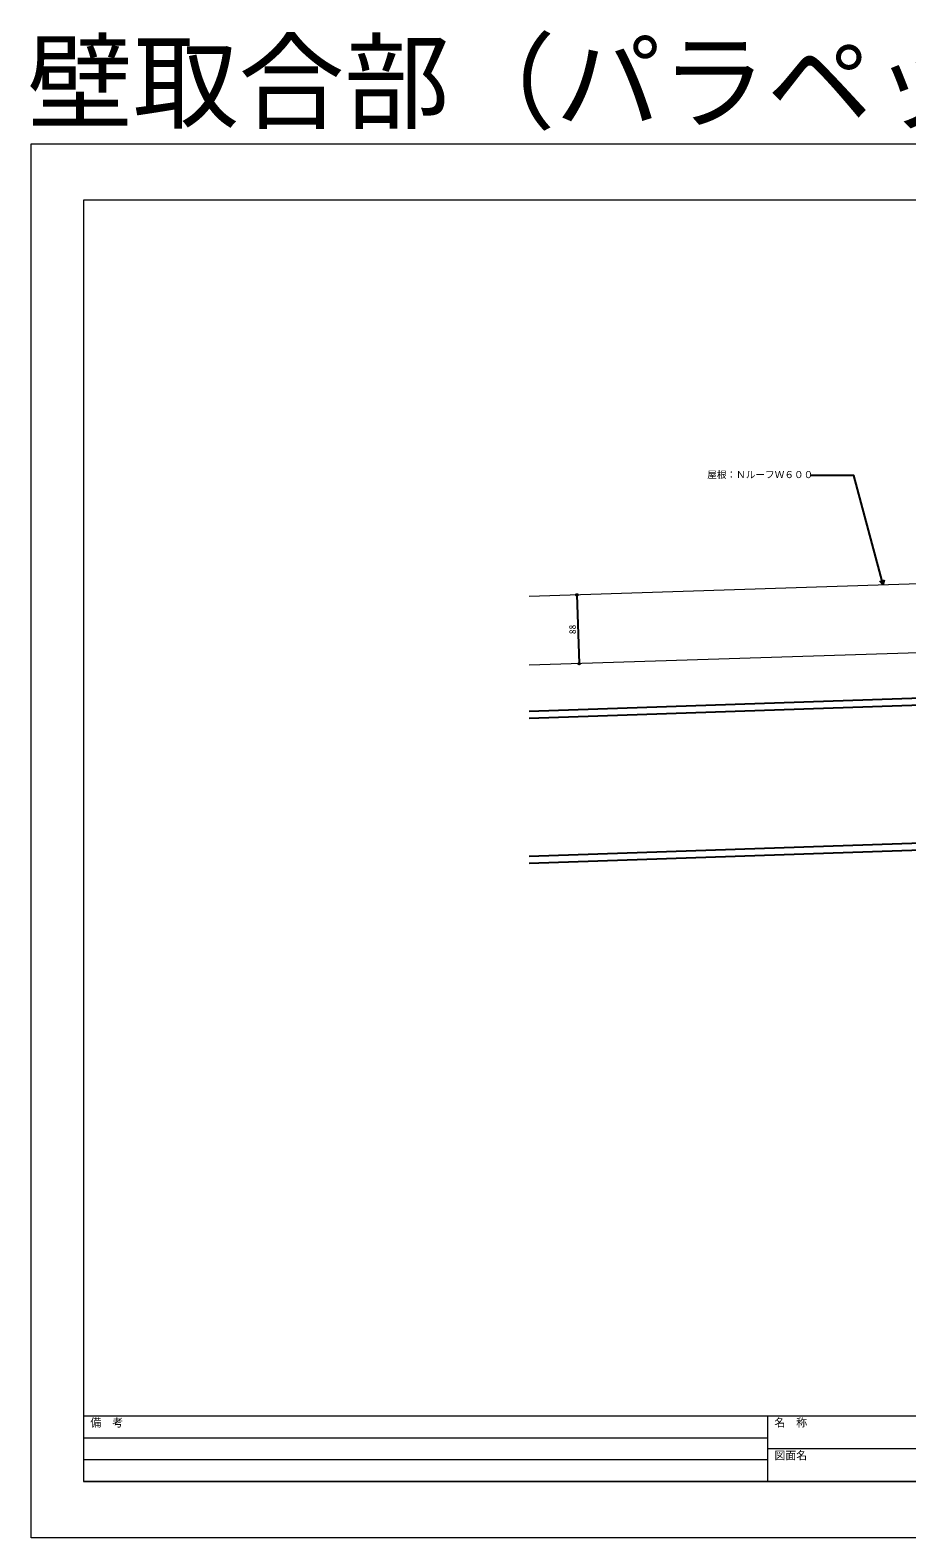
# Model space of a CAD drawing. Units: millimetres, scale not verified. Extents: x -1263 to 1258, y -891 to 1036.
# Drawn here: x -1263 to -142, y -891 to 1036 of the extents above; entities that cross this region are included whole.
import ezdxf
from ezdxf.enums import TextEntityAlignment as Align

# ---------------------------------------------------------------- set-up
doc = ezdxf.new("R2010")
doc.units = ezdxf.units.MM
doc.header["$LTSCALE"] = 3
for name, color, linetype, lineweight in [('0-0_補助1', 4, 'Continuous', 5), ('0-4_寸法線1', 5, 'Continuous', 25), ('0-6_名称1', 5, 'Continuous', 25), ('0-B_屋根1', 6, 'Continuous', 20), ('4-3_H鋼2', 12, 'Continuous', 25), ('5-B_枠2', 4, 'Continuous', 5)]:
    doc.layers.add(name, color=color, linetype=linetype, lineweight=lineweight)
doc.layers.add('D-C_補助線1', color=4, linetype='Continuous')
doc.styles.add('Arial', font='')
doc.styles.add('ＭＳ ゴシック', font='')
doc.styles.get('Arial').set_extended_font_data('Arial')
doc.styles.get('ＭＳ ゴシック').set_extended_font_data('MS Gothic')

msp = doc.modelspace()

# ---------------------------------------------------------------- linework, layer by layer
at = {"layer": '0-0_補助1'}
for p, q in [((-1194.647, -735), (1191.647, -735)), ((-320.3, -735), (-320.3, -819)), ((-1194.647, -763), (-320.3, -763)), ((-320.3, -777), (651.647, -777)), ((-1194.647, -791), (-320.3, -791)), ((1191.647, -819), (-1194.647, -819)), ((-1194.647, -819), (1191.647, -819))]:
    msp.add_line(p, q, dxfattribs=at)
msp.add_lwpolyline([(1191.647, -819), (1191.647, 819), (-1194.647, 819), (-1194.647, -819)], dxfattribs=at)
at = {"layer": '0-4_寸法線1'}
msp.add_line((-564.079, 314.42), (-561.251, 226.466), dxfattribs=at)
for centre in [(-564.079, 314.42), (-561.251, 226.466)]:
    msp.add_circle(centre, 1.05, dxfattribs=at)
at = {"layer": '0-6_名称1'}
for q in [(-176.867, 332.033), (-171.072, 333.586)]:
    msp.add_line((-172.417, 327.014), q, dxfattribs=at)
msp.add_lwpolyline([(-172.417, 327.014), (-209.924, 466.991), (-265.461, 466.991)], dxfattribs=at)
at = {"layer": '0-B_屋根1'}
for p, q in [((431.351, 346.427), (-625.235, 312.454)), ((434.179, 258.473), (-625.235, 224.408))]:
    msp.add_line(p, q, dxfattribs=at)
at = {"layer": '4-3_H鋼2'}
for p, q in [((199.765, 193.342), (-625.235, 165.153)), ((200.072, 184.347), (-625.235, 156.148)), ((224.765, 9.088), (-625.235, -19.955)), ((224.765, 0.083), (-625.235, -28.96))]:
    msp.add_line(p, q, dxfattribs=at)
at = {"layer": '5-B_枠2'}
msp.add_lwpolyline([(-1261.5, 891), (1258.5, 891), (1258.5, -891), (-1261.5, -891)], close=True, dxfattribs=at)

# ---------------------------------------------------------------- texts
at = {"layer": '0-0_補助1', "style": 'Arial'}
for s, p in [('備\u3000考', (-1185.974, -751.913)), ('名\u3000称', (-311.626, -751.913)), ('図面名', (-311.626, -793.913))]:
    msp.add_text(s, height=10.23, dxfattribs=at).set_placement(p, align=Align.BOTTOM_LEFT)
at = {"layer": '0-4_寸法線1', "style": 'ＭＳ ゴシック'}
msp.add_text('88', height=8.798, rotation=91.842, dxfattribs=at).set_placement((-562.472, 264.446), align=Align.BOTTOM_LEFT)
at = {"layer": '0-6_名称1', "style": 'ＭＳ ゴシック'}
msp.add_text('屋根：ＮルーフＷ６００', height=8.798, dxfattribs=at).set_placement((-397.461, 460.991), align=Align.BOTTOM_LEFT)
at = {"layer": 'D-C_補助線1', "style": 'ＭＳ ゴシック'}
msp.add_text('壁取合部（パラペット有り）', height=98.97, dxfattribs=at).set_placement((-1266.54, 891), align=Align.BOTTOM_LEFT)

doc.saveas('drawing.dxf')
